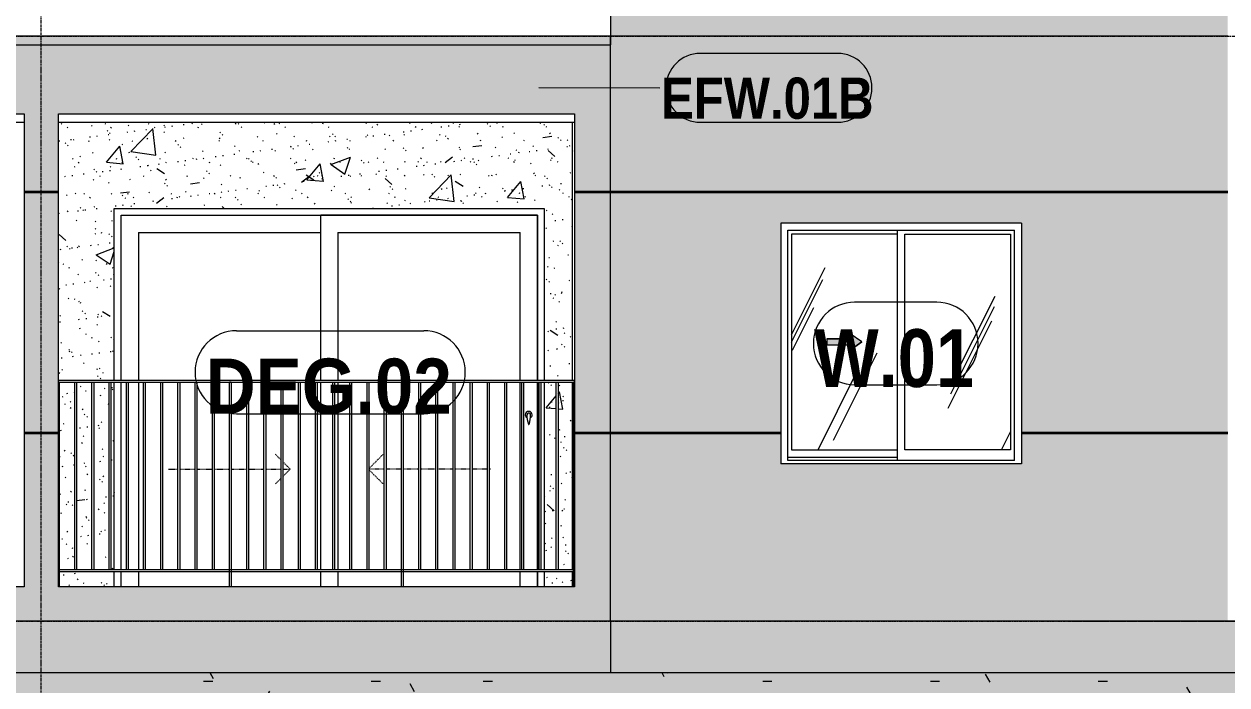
# Model space of a CAD drawing. Header units: millimetres. Extents: x -134153 to 99383, y -5233 to 35400.
# Drawn here: x -69253 to -62258, y 1830 to 5671 of the extents above; entities that cross this region are included whole.
import ezdxf

# ---------------------------------------------------------------- set-up
doc = ezdxf.new("R2010")
doc.units = ezdxf.units.MM
for name, pattern in [('1 NÉT CALL OUT', [6, 3, -3]), ('Centre', [31.75, 6.35, -4.7625, 15.875, -4.7625]), ('Dash', [6, 3, -3]), ('Dash 1_8_', [6.35, 3.175, -3.175]), ('Grid Line', [22.225, 12.7, -3.175, 3.175, -3.175])]:
    doc.linetypes.add(name, pattern=pattern)
for name, color, linetype, lineweight in [('0-1', 7, 'Continuous', 5), ('A-AREA', 32, 'Dash 1_8_', 9), ('A-DETL-GENF', 92, 'Continuous', 9), ('A-DETL-GENF-1', 92, '1 NÉT CALL OUT', 9), ('A-DOOR', 31, 'Continuous', 9), ('A-DOOR-FRAM', 31, 'Continuous', 9), ('A-DOOR-HDLN', 31, 'Dash', 9), ('A-DOOR-IDEN', 31, 'Continuous', 9), ('A-FLOR-HRAL', 11, 'Continuous', 9), ('A-FLOR-LEVL-2', 51, 'Centre', 9), ('A-GLAZ', 151, 'Continuous', 9), ('A-GLAZ-3', 7, '1 NÉT CALL OUT', 9), ('A-GLAZ-IDEN', 152, 'Continuous', 9), ('A-WALL', 113, 'Continuous', 9), ('A-WALL-IDEN', 211, 'Continuous', 9), ('A-WALL-PATT', 111, 'Continuous', 9), ('A-WALL-PATT-1', 9, 'Continuous', 9), ('A-WALL-PATT-2', 111, 'Continuous', 5), ('I-WALL-1', 7, 'Continuous', 9), ('S-BEAM-1', 7, 'Continuous', 9), ('S-GRID-1', 1, 'Grid Line', 9)]:
    doc.layers.add(name, color=color, linetype=linetype, lineweight=lineweight)
doc.styles.add('Arial_B', font='arialbd_0.ttf', dxfattribs={"width": 0.85, "height": 240})
doc.styles.add('Arial_B_1', font='arialbd_0.ttf', dxfattribs={"width": 0.85, "height": 336})
doc.styles.add('Arial_B_2', font='arialbd_0.ttf', dxfattribs={"width": 0.9, "height": 320})
pattern_1 = [(63.435, (-79954.8, 1311.3), (-0.002, 1625.6), [567.96, -3066.99]), (63.435, (-81580.4, 1311.3), (-0.002, 1625.6), [567.96, -3066.99]), (63.435, (-79176.65, 1625.35), (-0.002, 1625.6), [567.96, -3066.99]), (63.435, (-80802.25, 1625.35), (-0.002, 1625.6), [567.96, -3066.99]), (63.435, (-79294.4, 1514.5), (-0.002, 1625.6), [567.96, -3066.99]), (63.435, (-80920, 1514.5), (-0.002, 1625.6), [567.96, -3066.99]), (63.435, (-79414.5, 2149.4), (-0.002, 1625.6), [276.06, -3358.9]), (63.435, (-81040.1, 2149.4), (-0.002, 1625.6), [276.06, -3358.9]), (63.435, (-79493, 2051.15), (-0.002, 1625.6), [567.96, -3066.99]), (63.435, (-81118.6, 2051.15), (-0.002, 1625.6), [567.96, -3066.99]), (63.435, (-79479.15, 2121.7), (-0.002, 1625.6), [567.96, -3066.99]), (63.435, (-81104.76, 2121.7), (-0.002, 1625.6), [567.96, -3066.99]), (63.435, (-80135, 1812.2), (-0.002, 1625.6), [567.96, -3066.99]), (63.435, (-81760.6, 1812.2), (-0.002, 1625.6), [567.96, -3066.99]), (63.435, (-80121.15, 1895.35), (-0.002, 1625.6), [567.96, -3066.99]), (63.435, (-81746.75, 1895.35), (-0.002, 1625.6), [567.96, -3066.99]), (63.435, (-80117.4, 1955.3), (-0.002, 1625.6), [567.96, -3066.99]), (63.435, (-81743, 1955.3), (-0.002, 1625.6), [567.96, -3066.99])]

# ---------------------------------------------------------------- blocks, each defined once
blk = doc.blocks.new('NCV_TKTC_KET CAU_rvt-1-TKCS_MẶT ĐỨNG HƯỚNG BẮC')
at = {"layer": 'S-BEAM-1'}
for p, q in [((-69252.6, 5100), (-72252.6, 5100)), ((-66052.6, 5100), (-69052.6, 5100))]:
    blk.add_line(p, q, dxfattribs=at)
blk = doc.blocks.new('NCV_TKTC_TANG 1_rvt-1-TKCS_MẶT ĐỨNG HƯỚNG BẮC')
at = {"layer": 'A-WALL-PATT-1'}
h = blk.add_hatch(dxfattribs=at)
h.set_pattern_fill('FP_2', color=256, style=0, pattern_type=2)
h.set_pattern_definition([(50, (-81864.4, 1200), (1165.98, -102.01), [121.92, -1341.12]), (355, (-81864.4, 1200), (-225.554, 1222.76), [97.54, -1072.9]), (100.451, (-81767.3, 1191.5), (940.43, 1120.75), [103.62, -1139.78]), (46.184, (-81864.4, 1525.1), (1734.9, -269.07), [182.88, -2011.68]), (96.636, (-81719.9, 1502.7), (1519.38, 1583.54), [155.42, -1709.66]), (351.184, (-81864.4, 1525.1), (1519.4, 1583.52), [146.3, -1609.34]), (21, (-81701.9, 1443.8), (970.33, -654.5), [121.92, -1341.12]), (326, (-81701.9, 1443.8), (395.53, 1178.8), [97.54, -1072.9]), (71.451, (-81621, 1389.3), (1365.87, 524.296), [103.62, -1139.78]), (37.5, (-81864.44, 1200), (19.767, 541.153), [53.645, -1006.246, 53.645, -1035.507, -1076.96]), (37.5, (-81864.44, 1200), (19.767, 541.153), [-2149.043, 53.645, -1023.315]), (7.5, (-81864.44, 1200), (427.646, 641.156), [53.645, -567.334, 53.645, -981.862, -410.464]), (7.5, (-81864.44, 1200), (427.646, 641.156), [-1656.486, 53.645, -356.82]), (327.5, (-82226.95, 1200), (867.782, -36.665), [53.645, -352.755, 53.645, -1214.323, -1682.496]), (327.5, (-82226.95, 1200), (867.782, -36.665), [-1674.37, 53.645, -1628.85]), (317.5, (-82389.5, 1200), (948.028, 162.73), [53.645, -474.675, 53.645, -788.416, -1194.816]), (317.5, (-82389.5, 1200), (948.028, 162.73), [-1370.38, 53.645, -1141.17])])
h.paths.add_polyline_path([(-69047.6, 2400), (-68727.6, 2400), (-68727.6, 2490), (-69047.6, 2490), (-69047.6, 2400.6)])
h.paths.add_polyline_path([(-66062.6, 2400), (-66062.6, 2490), (-66227.6, 2490), (-66227.6, 2400), (-66073.1, 2400)])
h.paths.add_polyline_path([(-69009.1, 2500), (-68957.6, 2500), (-68957.6, 3590), (-69047.6, 3590), (-69047.6, 2500), (-69018, 2500)])
h.paths.add_polyline_path([(-68847.6, 2500), (-68757.6, 2500), (-68757.6, 3590), (-68847.6, 3590), (-68847.6, 3204.9)])
h.paths.add_polyline_path([(-68947.6, 2500), (-68857.6, 2500), (-68857.6, 3590), (-68947.6, 3590), (-68947.6, 2958.7)])
h.paths.add_polyline_path([(-66227.6, 2500), (-66157.6, 2500), (-66157.6, 3590), (-66227.6, 3590), (-66227.6, 2566.5)])
h.paths.add_polyline_path([(-68727.6, 2500), (-68727.6, 3590), (-68747.6, 3590), (-68747.6, 2500)])
h.paths.add_polyline_path([(-66099.2, 2500), (-66062.6, 2500), (-66062.6, 3590), (-66147.6, 3590), (-66147.6, 2500)])
h.paths.add_polyline_path([(-68865.9, 3600), (-68727.6, 3600), (-68727.6, 4600), (-66227.6, 4600), (-66227.6, 3600), (-66062.6, 3600), (-66062.6, 5100), (-69052.6, 5100), (-69052.6, 3600)])
h = blk.add_hatch(dxfattribs=at)
h.set_pattern_fill('FP_3', color=256, style=0, pattern_type=2)
h.set_pattern_definition([(37.5, (-81864.44, 1200), (-5.1206, 156.6122), [5.364, -118.181, 5.364, -132.812, -132.08]), (37.5, (-81864.44, 1200), (-5.1206, 156.6122), [-261.722, 5.364, -126.716]), (7.5, (-81864.44, 1200), (143.847, 229.3842), [5.364, -61.285, 5.364, -105.989, -42.672]), (7.5, (-81864.44, 1200), (143.847, 229.3842), [-178.003, 5.364, -37.308]), (327.5, (-81964.42, 1200), (253.1176, 0.4601), [5.364, -35.276, 5.364, -140.94, -191.008]), (327.5, (-81964.42, 1200), (253.1176, 0.4601), [-186.944, 5.364, -185.644]), (317.5, (-81964.42, 1200), (244.338, 71.3376), [5.364, -14.956, 5.364, -90.546, -109.728]), (317.5, (-81964.42, 1200), (244.338, 71.3376), [-116.23, 5.364, -104.364])])
h.paths.add_polyline_path([(-69047.6, 2400), (-68727.6, 2400), (-68727.6, 2490), (-69047.6, 2490), (-69047.6, 2400.6)])
h.paths.add_polyline_path([(-66062.6, 2400), (-66062.6, 2490), (-66227.6, 2490), (-66227.6, 2400), (-66073.1, 2400)])
h.paths.add_polyline_path([(-69009.1, 2500), (-68957.6, 2500), (-68957.6, 3590), (-69047.6, 3590), (-69047.6, 2500), (-69018, 2500)])
h.paths.add_polyline_path([(-68847.6, 2500), (-68757.6, 2500), (-68757.6, 3590), (-68847.6, 3590), (-68847.6, 3204.9)])
h.paths.add_polyline_path([(-68947.6, 2500), (-68857.6, 2500), (-68857.6, 3590), (-68947.6, 3590), (-68947.6, 2958.7)])
h.paths.add_polyline_path([(-66227.6, 2500), (-66157.6, 2500), (-66157.6, 3590), (-66227.6, 3590), (-66227.6, 2566.5)])
h.paths.add_polyline_path([(-68727.6, 2500), (-68727.6, 3590), (-68747.6, 3590), (-68747.6, 2500)])
h.paths.add_polyline_path([(-66099.2, 2500), (-66062.6, 2500), (-66062.6, 3590), (-66147.6, 3590), (-66147.6, 2500)])
h.paths.add_polyline_path([(-68865.9, 3600), (-68727.6, 3600), (-68727.6, 4600), (-66227.6, 4600), (-66227.6, 3600), (-66062.6, 3600), (-66062.6, 5100), (-69052.6, 5100), (-69052.6, 3600)])
at = {"layer": 'I-WALL-1'}
for p, q in [((-66062.6, 3600), (-66062.6, 5100)), ((-68727.6, 3600), (-68727.6, 4600)), ((-68727.6, 4600), (-66227.6, 4600)), ((-66227.6, 4600), (-66227.6, 3600)), ((-68727.6, 2500), (-68727.6, 3590)), ((-66227.6, 3590), (-66227.6, 2500)), ((-66062.6, 2500), (-66062.6, 3590)), ((-68727.6, 2400), (-68727.6, 2490)), ((-66227.6, 2490), (-66227.6, 2400)), ((-66062.6, 2400), (-66062.6, 2490))]:
    blk.add_line(p, q, dxfattribs=at)
blk = doc.blocks.new('1_FAMILY RVT - W01-WxH 1400x1400xmm-V3-TKCS_MẶT ĐỨNG HƯỚNG BẮC')
at = {"layer": 'A-DETL-GENF-1'}
blk.add_hatch(color=256, dxfattribs=at).paths.add_polyline_path([(-64448.1, 3776.5), (-64380.3, 3823.9), (-64448.1, 3871.4), (-64448.1, 3840.9), (-64583.5, 3840.9), (-64583.5, 3807), (-64448.1, 3807)])
at = {"layer": 'A-GLAZ'}
h = blk.add_hatch(dxfattribs=at)
h.set_pattern_fill('FP_1', color=256, style=0, pattern_type=2)
h.set_pattern_definition(pattern_1)
h.paths.add_polyline_path([(-64174.8, 3197), (-64174.8, 4450.9), (-64789.1, 4450.9), (-64789.1, 3197), (-64723.8, 3197)])
h.paths.add_polyline_path([(-64448.1, 3776.5), (-64448.1, 3807), (-64583.5, 3807), (-64583.5, 3840.9), (-64448.1, 3840.9), (-64448.1, 3871.4), (-64380.3, 3823.9), (-64404.5, 3807)])
h = blk.add_hatch(dxfattribs=at)
h.set_pattern_fill('FP_1', color=256, style=0, pattern_type=2)
h.set_pattern_definition(pattern_1)
h.paths.add_polyline_path([(-63516.1, 3197), (-63516.1, 4450.9), (-64130.3, 4450.9), (-64130.3, 3197)])
at = {"layer": 'A-DETL-GENF'}
for p, q in [((-64448.1, 3871.4), (-64448.1, 3840.9)), ((-64380.3, 3823.9), (-64448.1, 3871.4)), ((-64380.3, 3823.9), (-64448.1, 3871.4)), ((-64448.1, 3871.4), (-64448.1, 3840.9)), ((-64583.5, 3840.9), (-64583.5, 3807)), ((-64583.5, 3840.9), (-64448.1, 3840.9)), ((-64448.1, 3840.9), (-64583.5, 3840.9)), ((-64583.5, 3840.9), (-64583.5, 3807)), ((-64583.5, 3807), (-64448.1, 3807)), ((-64583.5, 3807), (-64448.1, 3807)), ((-64380.3, 3823.9), (-64448.1, 3776.5)), ((-64448.1, 3776.5), (-64380.3, 3823.9)), ((-64448.1, 3807), (-64448.1, 3776.5)), ((-64448.1, 3807), (-64448.1, 3776.5))]:
    blk.add_line(p, q, dxfattribs=at)
at = {"layer": 'A-GLAZ'}
for p, q in [((-63452.6, 4514.4), (-64852.6, 4514.4)), ((-64852.6, 4514.4), (-64852.6, 3114.4)), ((-63452.6, 4514.4), (-63452.6, 3114.4)), ((-64811.6, 4473.5), (-63493.5, 4473.5)), ((-64811.6, 3133.5), (-64811.6, 4473.5)), ((-64789.1, 4450.9), (-64789.1, 3197)), ((-64174.8, 4450.9), (-64789.1, 4450.9)), ((-64174.8, 4473.5), (-64174.8, 3133.5)), ((-64130.3, 3197), (-64130.3, 4450.9)), ((-64130.3, 4450.9), (-63516.1, 4450.9)), ((-63516.1, 4450.9), (-63516.1, 3197)), ((-63493.5, 3133.5), (-63493.5, 4473.5)), ((-64174.8, 3152.5), (-64811.6, 3152.5)), ((-64174.8, 3152.5), (-64811.6, 3152.5)), ((-64789.1, 3197), (-64174.8, 3197)), ((-63516.1, 3197), (-64130.3, 3197)), ((-63452.6, 3114.4), (-64852.6, 3114.4)), ((-63493.5, 3133.5), (-64811.6, 3133.5))]:
    blk.add_line(p, q, dxfattribs=at)
blk = doc.blocks.new('DEG_02-DEG_03 - DEG_02-2500x2400mm-CỬA ĐI 02 CÁNH TRƯỢT-V27-TKCS_MẶT ĐỨNG HƯỚNG BẮC')
at = {"layer": 'A-DOOR'}
for p, q in [((-88867.6, 4560), (-90127.6, 4560)), ((-90127.6, 3600), (-90127.6, 4560)), ((-88867.6, 4560), (-88867.6, 3600)), ((-91187.6, 4460), (-91187.6, 3600)), ((-91187.6, 4460), (-90127.6, 4460)), ((-90027.6, 4460), (-90027.6, 3600)), ((-90027.6, 4460), (-88967.6, 4460)), ((-88967.6, 3600), (-88967.6, 4460)), ((-91187.6, 3590), (-91187.6, 2500)), ((-90127.6, 2500), (-90127.6, 3590)), ((-90027.6, 3590), (-90027.6, 2500)), ((-88967.6, 2500), (-88967.6, 3590)), ((-88867.6, 3590), (-88867.6, 2500)), ((-91187.6, 2490), (-91187.6, 2400)), ((-90127.6, 2400), (-90127.6, 2490)), ((-90027.6, 2490), (-90027.6, 2400)), ((-88967.6, 2400), (-88967.6, 2490)), ((-88867.6, 2490), (-88867.6, 2400))]:
    blk.add_line(p, q, dxfattribs=at)
at = {"layer": 'A-DOOR', "flags": 128}
blk.add_lwpolyline([(-88916.1, 3408.7), (-88916.1, 3408.7), (-88916.1, 3408.7), (-88916.1, 3408.7), (-88916.1, 3408.7), (-88916.1, 3408.7), (-88916.1, 3408.7), (-88916.2, 3408.7), (-88916.2, 3408.7), (-88916.2, 3408.7), (-88916.2, 3408.7), (-88916.3, 3408.7), (-88916.3, 3408.7), (-88916.3, 3408.7), (-88916.4, 3408.7), (-88916.4, 3408.7), (-88916.4, 3408.7), (-88916.5, 3408.7), (-88916.5, 3408.7), (-88916.6, 3408.7), (-88916.6, 3408.7), (-88916.7, 3408.7), (-88916.7, 3408.7), (-88916.8, 3408.7), (-88916.8, 3408.7), (-88916.9, 3408.7), (-88916.9, 3408.7), (-88917, 3408.7), (-88917, 3408.7), (-88917.1, 3408.7), (-88917.1, 3408.7), (-88917.2, 3408.7), (-88917.3, 3408.7), (-88917.3, 3408.7), (-88917.4, 3408.7), (-88917.4, 3408.7), (-88917.5, 3408.7), (-88917.5, 3408.7), (-88917.6, 3408.7), (-88917.7, 3408.7), (-88917.7, 3408.7), (-88917.8, 3408.7), (-88917.8, 3408.7), (-88917.9, 3408.7), (-88918, 3408.7), (-88918, 3408.7), (-88918.1, 3408.7), (-88918.1, 3408.7), (-88918.2, 3408.7), (-88918.2, 3408.7), (-88918.3, 3408.7), (-88918.3, 3408.7), (-88918.4, 3408.7), (-88918.4, 3408.7), (-88918.5, 3408.7), (-88918.5, 3408.7), (-88918.6, 3408.7), (-88918.6, 3408.7), (-88918.7, 3408.7), (-88918.7, 3408.7), (-88918.7, 3408.7), (-88918.8, 3408.7), (-88918.8, 3408.7), (-88918.8, 3408.7), (-88918.9, 3408.7), (-88918.9, 3408.7), (-88918.9, 3408.7), (-88919, 3408.7), (-88919, 3408.7), (-88919, 3408.7), (-88919, 3408.7), (-88919, 3408.7), (-88919, 3408.7), (-88919, 3408.7), (-88919.1, 3408.7), (-88919.1, 3408.7)], dxfattribs=at)
at = {"layer": 'A-DOOR'}
for centre, radius, start, end in [((-88917.6, 3400), 20, 0, 180), ((-88917.6, 3400), 20, 180, 240), ((-88919.1, 3399.2), 9.45, 90, 180), ((-88763.8, 3399.2), 164.8, 180, 199.13397), ((-88916.1, 3399.2), 9.45, 0, 90), ((-89071.4, 3399.2), 164.8, 340.86603, 0), ((-88917.6, 3400), 20, 300, 0), ((-88917.2, 3346), 2.34, 199.13397, 261.03098), ((-88917.9, 3346), 2.34, 278.96902, 340.86603)]:
    blk.add_arc(centre, radius, start, end, dxfattribs=at)
at = {"layer": 'A-DOOR-FRAM'}
for p, q in [((-91287.6, 3600), (-91287.6, 4560)), ((-91287.6, 4560), (-88867.6, 4560)), ((-88867.6, 3600), (-88867.6, 4560)), ((-91287.6, 2500), (-91287.6, 3590)), ((-88867.6, 2500), (-88867.6, 3590)), ((-91287.6, 2400), (-91287.6, 2490)), ((-88867.6, 2400), (-88867.6, 2490))]:
    blk.add_line(p, q, dxfattribs=at)
at = {"layer": 'A-DOOR-HDLN'}
for p, q in [((-90357.6, 3137), (-90389.7, 3169.1)), ((-89847.6, 3087), (-89765.5, 3169.1)), ((-91014.8, 3084.2), (-90957.6, 3084.2)), ((-90947.6, 3084.2), (-90857.6, 3084.2)), ((-90847.6, 3084.2), (-90757.6, 3084.2)), ((-90747.6, 3084.2), (-90657.6, 3084.2)), ((-90647.6, 3084.2), (-90557.6, 3084.2)), ((-90547.6, 3084.2), (-90457.6, 3084.2)), ((-90447.6, 3084.2), (-90357.6, 3084.2)), ((-90304.8, 3084.2), (-90347.6, 3127)), ((-90304.8, 3084.2), (-90347.6, 3041.5)), ((-90347.6, 3084.2), (-90304.8, 3084.2)), ((-89757.6, 3084.2), (-89847.6, 3084.2)), ((-89847.6, 3081.5), (-89765.5, 2999.4)), ((-89657.6, 3084.2), (-89747.6, 3084.2)), ((-89557.6, 3084.2), (-89647.6, 3084.2)), ((-89457.6, 3084.2), (-89547.6, 3084.2)), ((-89357.6, 3084.2), (-89447.6, 3084.2)), ((-89257.6, 3084.2), (-89347.6, 3084.2)), ((-89157.6, 3084.2), (-89247.6, 3084.2)), ((-89140.3, 3084.2), (-89147.6, 3084.2)), ((-90357.6, 3031.5), (-90389.7, 2999.4))]:
    blk.add_line(p, q, dxfattribs=at)
blk = doc.blocks.new('Railing - 10mm-1251313-TKCS_MẶT ĐỨNG HƯỚNG BẮC')
at = {"layer": 'A-FLOR-HRAL'}
for p, q in [((-60830.064287, 5900), (-60830.064287, 6990)), ((-60820.064287, 6990), (-60820.064287, 5900))]:
    blk.add_line(p, q, dxfattribs=at)
blk = doc.blocks.new('Railing - 50 x 10mm-1251315-TKCS_MẶT ĐỨNG HƯỚNG BẮC')
at = {"layer": 'A-FLOR-HRAL'}
for p, q in [((-59897.564287, 6990), (-59907.564287, 6990)), ((-59907.564287, 5800), (-59907.564287, 6990)), ((-59897.564287, 6990), (-59897.564287, 5800))]:
    blk.add_line(p, q, dxfattribs=at)
blk = doc.blocks.new('Railing - 50 x 10mm-V60-TKCS_MẶT ĐỨNG HƯỚNG BẮC')
at = {"layer": 'A-FLOR-HRAL'}
for q in [(-69052.6, 3590), (-69047.6, 2399.7)]:
    blk.add_line((-69047.6, 3590), q, dxfattribs=at)
blk = doc.blocks.new('Railing - 50 x 10mm-V61-TKCS_MẶT ĐỨNG HƯỚNG BẮC')
at = {"layer": 'A-FLOR-HRAL'}
for p in [(-66052.635618, 3590), (-66057.564287, 2400)]:
    blk.add_line(p, (-66057.564287, 3590), dxfattribs=at)
blk = doc.blocks.new('Railing - Railing-1601271-TKCS_MẶT ĐỨNG HƯỚNG BẮC')
at = {"layer": 'A-FLOR-HRAL'}
for p, q in [((-69052.564287, 2500), (-66052.635618, 2500)), ((-69052.564287, 2490), (-66052.635618, 2490))]:
    blk.add_line(p, q, dxfattribs=at)
for name, p in [('Railing - 50 x 10mm-V60-TKCS_MẶT ĐỨNG HƯỚNG BẮC', (0, 0)), ('Railing - 10mm-1251313-TKCS_MẶT ĐỨNG HƯỚNG BẮC', (-8127.5, -3400)), ('Railing - 10mm-1251313-TKCS_MẶT ĐỨNG HƯỚNG BẮC', (-8027.5, -3400)), ('Railing - 10mm-1251313-TKCS_MẶT ĐỨNG HƯỚNG BẮC', (-7927.5, -3400)), ('Railing - 10mm-1251313-TKCS_MẶT ĐỨNG HƯỚNG BẮC', (-7827.5, -3400)), ('Railing - 10mm-1251313-TKCS_MẶT ĐỨNG HƯỚNG BẮC', (-7727.5, -3400)), ('Railing - 10mm-1251313-TKCS_MẶT ĐỨNG HƯỚNG BẮC', (-7627.5, -3400)), ('Railing - 10mm-1251313-TKCS_MẶT ĐỨNG HƯỚNG BẮC', (-7527.5, -3400)), ('Railing - 10mm-1251313-TKCS_MẶT ĐỨNG HƯỚNG BẮC', (-7427.5, -3400)), ('Railing - 10mm-1251313-TKCS_MẶT ĐỨNG HƯỚNG BẮC', (-7327.5, -3400)), ('Railing - 50 x 10mm-1251315-TKCS_MẶT ĐỨNG HƯỚNG BẮC', (-8150, -3400)), ('Railing - 10mm-1251313-TKCS_MẶT ĐỨNG HƯỚNG BẮC', (-7127.5, -3400)), ('Railing - 10mm-1251313-TKCS_MẶT ĐỨNG HƯỚNG BẮC', (-7027.5, -3400)), ('Railing - 10mm-1251313-TKCS_MẶT ĐỨNG HƯỚNG BẮC', (-6927.5, -3400)), ('Railing - 10mm-1251313-TKCS_MẶT ĐỨNG HƯỚNG BẮC', (-6827.5, -3400)), ('Railing - 10mm-1251313-TKCS_MẶT ĐỨNG HƯỚNG BẮC', (-6727.5, -3400)), ('Railing - 10mm-1251313-TKCS_MẶT ĐỨNG HƯỚNG BẮC', (-6627.5, -3400)), ('Railing - 10mm-1251313-TKCS_MẶT ĐỨNG HƯỚNG BẮC', (-6527.5, -3400)), ('Railing - 10mm-1251313-TKCS_MẶT ĐỨNG HƯỚNG BẮC', (-6427.5, -3400)), ('Railing - 10mm-1251313-TKCS_MẶT ĐỨNG HƯỚNG BẮC', (-6327.5, -3400)), ('Railing - 50 x 10mm-1251315-TKCS_MẶT ĐỨNG HƯỚNG BẮC', (-7150, -3400)), ('Railing - 10mm-1251313-TKCS_MẶT ĐỨNG HƯỚNG BẮC', (-6127.5, -3400)), ('Railing - 10mm-1251313-TKCS_MẶT ĐỨNG HƯỚNG BẮC', (-6027.5, -3400)), ('Railing - 10mm-1251313-TKCS_MẶT ĐỨNG HƯỚNG BẮC', (-5927.5, -3400)), ('Railing - 10mm-1251313-TKCS_MẶT ĐỨNG HƯỚNG BẮC', (-5827.5, -3400)), ('Railing - 10mm-1251313-TKCS_MẶT ĐỨNG HƯỚNG BẮC', (-5727.5, -3400)), ('Railing - 10mm-1251313-TKCS_MẶT ĐỨNG HƯỚNG BẮC', (-5627.5, -3400)), ('Railing - 10mm-1251313-TKCS_MẶT ĐỨNG HƯỚNG BẮC', (-5527.5, -3400)), ('Railing - 10mm-1251313-TKCS_MẶT ĐỨNG HƯỚNG BẮC', (-5427.5, -3400)), ('Railing - 10mm-1251313-TKCS_MẶT ĐỨNG HƯỚNG BẮC', (-5327.5, -3400)), ('Railing - 50 x 10mm-V61-TKCS_MẶT ĐỨNG HƯỚNG BẮC', (0, 0))]:
    blk.add_blockref(name, p)
blk = doc.blocks.new('Top Rail Type - Top Rail_Internal_-1601274-TKCS_MẶT ĐỨNG HƯỚNG BẮC')
at = {"layer": 'A-FLOR-HRAL'}
for p, q in [((-66052.635618, 3600), (-69052.564287, 3600)), ((-69052.564287, 3590), (-66052.635618, 3590))]:
    blk.add_line(p, q, dxfattribs=at)
blk = doc.blocks.new('STN_Door Tag - STN_Door Tag-1788670-TKCS_MẶT ĐỨNG HƯỚNG BẮC')
at = {"layer": 'A-DOOR-IDEN'}
for p, q in [((-102166.7, 10689.1), (-101078.6, 10689.1)), ((-102166.7, 10206.1), (-101078.6, 10206.1))]:
    blk.add_line(p, q, dxfattribs=at)
for centre, start, end in [((-102166.7, 10447.6), 90, 270), ((-101078.6, 10447.6), 270, 90)]:
    blk.add_arc(centre, 241.5, start, end, dxfattribs=at)
blk = doc.blocks.new('SSA-WINDOW TAG - 10-2062020-TKCS_MẶT ĐỨNG HƯỚNG BẮC')
at = {"layer": 'A-GLAZ-IDEN'}
for p, q in [((-121345.064287, 10854.4), (-121822.564287, 10854.4)), ((-121822.564287, 10374.4), (-121345.064287, 10374.4))]:
    blk.add_line(p, q, dxfattribs=at)
for centre, start, end in [((-121822.564287, 10614.4), 90, 270), ((-121345.064287, 10614.4), 270, 90)]:
    blk.add_arc(centre, 240, start, end, dxfattribs=at)
blk = doc.blocks.new('CTL_WALL TAG NO MARK - 10-2062273-TKCS_MẶT ĐỨNG HƯỚNG BẮC')
at = {"layer": 'A-WALL-IDEN'}
for p, q in [((-129343.7, 30329.8), (-130141.2, 30329.8)), ((-130141.2, 29929.8), (-129343.7, 29929.8))]:
    blk.add_line(p, q, dxfattribs=at)
for centre, start, end in [((-130141.2, 30129.8), 90, 270), ((-129343.7, 30129.8), 270, 90)]:
    blk.add_arc(centre, 200, start, end, dxfattribs=at)

msp = doc.modelspace()

# ---------------------------------------------------------------- hatches: boundary and pattern name
at = {"layer": 'A-WALL-PATT'}
h = msp.add_hatch(dxfattribs=at)
h.set_pattern_fill('FP_12', color=256, style=0, pattern_type=2)
h.set_pattern_definition([(0, (-81864.44, 1200), (1300.48, 325.12), [53.645, -921.715, 53.645, -6123.635]), (0, (-81864.44, 1200), (1300.48, 325.12), [-1029.005, -921.715, 53.645, -1897.075, -3251.2]), (0, (-81864.44, 1200), (1300.48, 325.12), [-3901.44, 53.645, -921.715, 53.645, -2222.195]), (0, (-81864.44, 1200), (1300.48, 325.12), [-4930.445, -596.595, 53.645, -1571.955]), (120, (-81376.76, 1362.56), (-931.802, 963.6887), [53.645, -921.715, -6177.28]), (120, (-81376.76, 1362.56), (-931.802, 963.6887), [-975.36, 53.645, -921.715, -5201.92]), (120, (-81376.76, 1362.56), (-931.802, 963.6887), [-1950.72, 53.645, -1897.075, -3251.2]), (120, (-81376.76, 1362.56), (-931.802, 963.6887), [-3901.44, 53.645, -921.715, -2275.84]), (120, (-81376.76, 1362.56), (-931.802, 963.6887), [-4876.8, 53.645, -596.595, -1625.6]), (120, (-81376.76, 1362.56), (-931.802, 963.6887), [-5527.04, 53.645, -1571.955]), (240, (-81214.2, 2012.8), (-368.678, -1288.8087), [53.645, -921.715, -6177.28]), (240, (-81214.2, 2012.8), (-368.678, -1288.8087), [-975.36, 53.645, -921.715, -5201.92]), (240, (-81214.2, 2012.8), (-368.678, -1288.8087), [-1950.72, 53.645, -1897.075, -3251.2]), (240, (-81214.2, 2012.8), (-368.678, -1288.8087), [-3901.44, 53.645, -921.715, -2275.84]), (240, (-81214.2, 2012.8), (-368.678, -1288.8087), [-4876.8, 53.645, -596.595, -1625.6]), (240, (-81214.2, 2012.8), (-368.678, -1288.8087), [-5527.04, 53.645, -1571.955])])
h.paths.add_polyline_path([(-66310.4, 1600), (-59162.5, 1600), (-59162.5, 1900), (-75927.6, 1900), (-75927.6, 1600), (-67897, 1600)])
h = msp.add_hatch(dxfattribs=at)
h.set_pattern_fill('FP_17', color=256, style=0, pattern_type=2)
h.set_pattern_definition([(349.695, (-55213.59, 869.39), (3657.59817, -609.61005), [68.155, -6747.38]), (0, (-55146.53, 857.2), (609.6, 609.6), [67.056, -542.544]), (18.435, (-55079.48, 857.2), (1219.1992, 609.6016), [57.832, -1869.893]), (172.875, (-55024.61, 875.49), (4267.1994, -609.59911), [49.148, -4865.604]), (174.806, (-55073.38, 881.584), (6096.00395, -609.55472), [67.333, -6665.92]), (194.036, (-55140.44, 887.68), (-1828.8022, -609.5924), [75.403, -2438.042]), (9.462, (-55164.82, 869.39), (3048.00504, 609.5835), [37.081, -3670.971]), (353.66, (-55128.244, 875.49), (-4876.8008, 609.58348), [55.202, -5464.96]), (185.711, (-55073.38, 869.39), (-5486.39511, -609.63944), [61.264, -6065.139]), (168.69, (-55134.34, 863.3), (2438.4, -609.6026), [31.084, -3077.279]), (354.806, (-55268.45, 863.296), (-6096.00395, 609.55472), [67.333, -6665.92]), (348.69, (-55201.4, 857.2), (-2438.4, 609.6026), [62.167, -3046.194]), (0, (-55140.44, 845), (609.6, 609.6), [73.152, -536.448]), (20.556, (-55067.284, 845.01), (3048.0001, 1219.19697), [52.084, -5156.34]), (3.814, (-55018.516, 863.296), (8534.401155, 609.58889), [91.643, -9072.654]), (354.806, (-54927.076, 869.39), (-6096.00395, 609.55472), [67.333, -6665.92]), (0, (-54860, 863.3), (609.6, 609.6), [67.056, -542.544]), (5.194, (-55402.564, 863.296), (6096.00395, 609.55472), [67.333, -6665.92]), (354.806, (-55335.51, 869.39), (-6096.00395, 609.55472), [67.333, -6665.92]), (0, (-55402.56, 875.5), (609.6, 609.6), [36.576, -573.024]), (5.194, (-55365.99, 875.49), (6096.00395, 609.55472), [67.333, -6665.92]), (0, (-55298.93, 881.6), (609.6, 609.6), [60.96, -548.64]), (10.305, (-55237.97, 881.584), (-3657.59817, -609.61005), [68.155, -6747.38]), (5.194, (-55170.916, 893.776), (6096.00395, 609.55472), [67.333, -6665.92]), (354.806, (-55103.86, 899.87), (-6096.00395, 609.55472), [67.333, -6665.92]), (354.806, (-55036.804, 893.776), (-6096.00395, 609.55472), [67.333, -6665.92]), (351.87, (-54969.75, 887.68), (-3657.60043, 609.5929), [86.21, -4224.312]), (0, (-54884.4, 875.5), (609.6, 609.6), [91.44, -518.16]), (347.471, (-54908.79, 509.73), (3047.99888, -609.61085), [56.202, -5564.033]), (354.289, (-54853.924, 497.536), (-5486.39511, 609.63944), [61.264, -6065.139]), (8.13, (-54908.79, 509.73), (3657.60043, 609.5929), [43.105, -4267.418]), (9.462, (-54866.12, 515.82), (3048.00504, 609.5835), [74.161, -3633.892]), (0, (-55402.56, 528), (609.6, 609.6), [73.152, -536.448]), (350.538, (-55329.41, 528.02), (-3048.00504, 609.5835), [37.081, -3670.971]), (201.801, (-55292.84, 521.92), (1828.80447, 609.58684), [32.828, -3249.968]), (192.995, (-55323.316, 509.73), (5486.39314, 1219.23746), [81.331, -8051.747]), (352.875, (-54841.73, 509.73), (-4267.1994, 609.59911), [49.148, -4865.604]), (7.125, (-54841.73, 509.73), (4267.1994, 609.59911), [49.148, -4865.604]), (0, (-55402.56, 515.8), (609.6, 609.6), [48.768, -560.832]), (194.036, (-55353.8, 515.82), (-1828.8022, -609.5924), [50.269, -2463.177]), (356.633, (-55268.452, 534.112), (-9753.59439, 609.691875), [103.811, -10277.302]), (357.709, (-55164.82, 528.016), (-14630.396648, 609.69909), [152.522, -15099.665]), (3.18, (-55012.42, 521.92), (10363.19831, 609.63121), [109.897, -10879.823]), (9.462, (-54902.69, 528.02), (3048.00504, 609.5835), [111.242, -3596.81]), (10.305, (-55402.564, 473.15), (-3657.59817, -609.61005), [68.155, -6747.38]), (15.945, (-55335.51, 485.34), (-2438.40422, -609.58315), [88.759, -4349.196]), (0, (-55250.16, 509.7), (609.6, 609.6), [79.248, -530.352]), (351.87, (-55170.92, 509.73), (-3657.60043, 609.5929), [86.21, -4224.312]), (3.576, (-55085.572, 497.536), (9144.002965, 609.546796), [97.726, -9674.906]), (351.254, (-54988.036, 503.63), (4267.20096, -609.58783), [80.18, -7937.856]), (345.964, (-54908.79, 491.44), (-1828.8022, 609.5924), [75.403, -2438.042]), (0, (-54835.64, 473.15), (609.6, 609.6), [42.672, -566.928]), (174.806, (-55268.45, 534.11), (6096.00395, -609.55472), [134.665, -6598.587]), (355.236, (-55402.564, 570.69), (-6705.59647, 609.64143), [146.811, -7193.745]), (0, (-55256.26, 558.5), (609.6, 609.6), [140.208, -469.392]), (4.086, (-55116.05, 558.496), (7924.79503, 609.65274), [171.123, -8385.02]), (0, (-54945.36, 570.7), (609.6, 609.6), [152.4, -457.2]), (7.125, (-55402.564, 442.67), (4267.1994, 609.59911), [147.443, -4767.311]), (6.34, (-55256.26, 460.96), (4876.8008, 609.58348), [110.403, -5409.758]), (357.51, (-55146.532, 473.152), (-13411.196973, 609.70439), [140.34, -13893.706]), (353.48, (-55006.324, 467.056), (-15849.59217, 1828.855172), [214.749, -21260.135]), (3.013, (-55402.564, 838.912), (10972.79715, 609.6408), [115.984, -11482.446]), (351.87, (-55286.74, 845.01), (-3657.60043, 609.5929), [129.316, -4181.208]), (357.614, (-55158.724, 826.72), (-14020.799432, 609.613717), [146.431, -14496.664]), (10.62, (-55012.42, 820.624), (-6705.592456, -1219.239726), [99.236, -9824.334]), (0, (-54914.9, 838.9), (609.6, 609.6), [121.92, -487.68]), (356.82, (-55402.564, 912.064), (-10363.19831, 609.63121), [109.897, -10879.823]), (6.009, (-55292.836, 905.968), (-6095.99899, -609.599175), [116.464, -11529.929]), (6.71, (-55177.012, 918.16), (-5486.397345, -609.61573), [104.346, -10330.325]), (354.289, (-55073.38, 930.35), (-5486.39511, 609.63944), [122.528, -6003.877]), (347.905, (-54951.46, 918.16), (-5486.39487, 1219.22295), [87.281, -8640.862]), (9.462, (-54866.12, 899.87), (3048.00504, 609.5835), [74.161, -3633.892]), (3.814, (-55402.564, 796.24), (8534.401155, 609.58889), [91.643, -9072.654]), (347.196, (-55311.124, 802.336), (-7924.80896, 1828.76326), [137.532, -13615.67]), (0, (-55177, 771.86), (609.6, 609.6), [152.4, -457.2]), (5.44, (-55024.612, 771.856), (-6705.60249, -609.560852), [128.595, -12730.932]), (6.71, (-54896.596, 784.048), (-5486.397345, -609.61573), [104.346, -10330.325]), (0, (-55402.56, 954.74), (609.6, 609.6), [103.632, -505.968]), (8.13, (-55298.93, 954.74), (3657.60043, 609.5929), [172.421, -4138.102]), (357.614, (-55128.244, 979.12), (-14020.799432, 609.613717), [146.431, -14496.664]), (354.472, (-54981.94, 973.024), (12801.591011, -1219.302898), [189.859, -18796.025]), (6.843, (-55402.564, 400), (-10363.195037, -1219.241277), [153.494, -15195.842]), (0, (-55250.16, 418.3), (609.6, 609.6), [170.688, -438.912]), (356.348, (-55079.476, 418.288), (-18897.604963, 1219.1266646), [287.095, -28422.422]), (0, (-55402.56, 613.36), (609.6, 609.6), [146.304, -463.296]), (4.764, (-55256.26, 613.36), (6705.59647, 609.64143), [146.811, -7193.745]), (358.152, (-55109.956, 625.552), (-18287.996238, 609.724117), [189.074, -18718.355]), (357.274, (-54920.98, 619.456), (-12192.004244, 609.534153), [128.161, -12687.945]), (354.806, (-55402.564, 710.896), (-6096.00395, 609.55472), [134.665, -6598.587]), (0, (-55268.45, 698.7), (609.6, 609.6), [195.072, -414.528]), (1.909, (-55073.38, 698.704), (17678.401049, 609.553228), [182.982, -18115.176]), (3.576, (-54890.5, 704.8), (9144.002965, 609.546796), [97.726, -9674.906])])
h.paths.add_polyline_path([(-66310.4, 1600), (-59162.5, 1600), (-59162.5, 1900), (-75927.6, 1900), (-75927.6, 1600), (-67897, 1600)])
at = {"layer": 'A-WALL-PATT-2'}
h = msp.add_hatch(color=256, dxfattribs=at)
h.paths.add_polyline_path([(-64723.8, 5600), (-62252.6, 5600), (-62252.6, 8350), (-62257.6, 8350), (-62257.6, 8950), (-65842.6, 8950), (-65842.6, 5600), (-65718.7, 5600)])
h.paths.add_polyline_path([(-64811.6, 6514.4), (-64852.6, 6514.4), (-64852.6, 7914.4), (-63452.6, 7914.4), (-63452.6, 6514.4), (-64723.8, 6514.4)])
h = msp.add_hatch(color=256, dxfattribs=at)
h.paths.add_polyline_path([(-72462.6, 2200), (-65842.6, 2200), (-65842.6, 3290), (-66052.6, 3290), (-66052.6, 2400), (-69052.6, 2400), (-69052.6, 3290), (-69252.6, 3290), (-69252.6, 2400), (-72252.6, 2400), (-72252.6, 3290), (-72462.6, 3290), (-72462.6, 3204.9)])
h.paths.add_polyline_path([(-69052.6, 3300), (-69052.6, 4690), (-69252.6, 4690), (-69252.6, 3300)])
h.paths.add_polyline_path([(-65842.6, 3300), (-65842.6, 4690), (-66052.6, 4690), (-66052.6, 3300)])
h.paths.add_polyline_path([(-72462.6, 3300), (-72252.6, 3300), (-72252.6, 4690), (-72462.6, 4690), (-72462.6, 3756.9)])
h.paths.add_polyline_path([(-72252.6, 4700), (-72252.6, 5150), (-69252.6, 5150), (-69252.6, 4700), (-69052.6, 4700), (-69052.6, 5150), (-66052.6, 5150), (-66052.6, 4700), (-65842.6, 4700), (-65842.6, 5600), (-72462.6, 5600), (-72462.6, 4700)])
h = msp.add_hatch(color=256, dxfattribs=at)
h.paths.add_polyline_path([(-65842.6, 2200), (-62252.6, 2200), (-62252.6, 3290), (-63452.6, 3290), (-63452.6, 3114.4), (-64852.6, 3114.4), (-64852.6, 3290), (-65842.6, 3289.3), (-65842.6, 2400)])
h.paths.add_polyline_path([(-62252.6, 3300), (-62252.6, 4690), (-65842.6, 4689.3), (-65842.6, 3300), (-64852.6, 3300), (-64852.6, 4514.4), (-63452.6, 4514.4), (-63452.6, 3300), (-63137.3, 3300)])
h.paths.add_polyline_path([(-62252.6, 4700), (-62252.6, 5600), (-65842.6, 5600), (-65842.6, 4700), (-63137.3, 4700)])
for points in [[(-69052.6, 4690), (-69052.6, 4700), (-69252.6, 4700), (-69252.6, 4690)], [(-65842.6, 4690), (-65842.6, 4700), (-66052.6, 4700), (-66052.6, 4690)], [(-62252.6, 4690), (-62252.6, 4700), (-65842.6, 4700), (-65842.6, 4690), (-63137.3, 4690)], [(-69052.6, 3290), (-69052.6, 3300), (-69252.6, 3300), (-69252.6, 3290)], [(-65842.6, 3290), (-65842.6, 3300), (-66052.6, 3300), (-66052.6, 3290)], [(-64852.6, 3290), (-64852.6, 3300), (-65842.6, 3300), (-65842.6, 3290)], [(-63137.3, 3290), (-62252.6, 3290), (-62252.6, 3300), (-63452.6, 3300), (-63452.6, 3290)], [(-72462.6, 1900), (-65852.6, 1900), (-65852.6, 2200), (-72462.6, 2200), (-72462.6, 2101)], [(-65842.6, 1900), (-65842.6, 2200), (-65852.6, 2200), (-65852.6, 1900)], [(-65842.6, 1900), (-61137.5, 1900), (-61137.5, 2200), (-65842.6, 2200), (-65842.6, 1998.9)]]:
    msp.add_hatch(color=256, dxfattribs=at).paths.add_polyline_path(points)

# ---------------------------------------------------------------- linework, layer by layer
at = {"layer": 'A-AREA'}
msp.add_line((-63152.6, 2200), (-60152.6, 2200), dxfattribs=at)
at = {"layer": 'A-FLOR-LEVL-2'}
for p, q in [((-134152.6, 5600), (-25724.3, 5600)), ((-134152.6, 2200), (-25724.3, 2200))]:
    msp.add_line(p, q, dxfattribs=at)
at = {"layer": 'A-WALL'}
for p, q in [((-65842.6, 22550), (-65842.6, 5550)), ((-62252.6, 5600), (-72462.6, 5600)), ((-65842.6, 2200), (-65842.6, 5600)), ((-72462.6, 5550), (-65842.6, 5550)), ((-72252.6, 5150), (-69252.6, 5150)), ((-69252.6, 5150), (-69252.6, 2400)), ((-69052.6, 5150), (-66052.6, 5150)), ((-69052.6, 2400), (-69052.6, 5150)), ((-66052.6, 5150), (-66052.6, 2400)), ((-69252.6, 4700), (-69052.6, 4700)), ((-69052.6, 4690), (-69252.6, 4690)), ((-66052.6, 4700), (-62252.6, 4700)), ((-62252.6, 4690), (-66052.6, 4690)), ((-69252.6, 3300), (-69052.6, 3300)), ((-69052.6, 3290), (-69252.6, 3290)), ((-66052.6, 3300), (-64852.6, 3300)), ((-64852.6, 3290), (-66052.6, 3290)), ((-63452.6, 3300), (-62252.6, 3300)), ((-62252.6, 3290), (-63452.6, 3290)), ((-69252.6, 2400), (-72252.6, 2400)), ((-66052.6, 2400), (-69052.6, 2400)), ((-45942.6, 2200), (-77167.6, 2200)), ((-65842.6, 2200), (-65842.6, 1900)), ((-59162.5, 1900), (-75937.6, 1900))]:
    msp.add_line(p, q, dxfattribs=at)
at = {"layer": 'A-WALL-IDEN'}
msp.add_line((-66258.1, 5302.2), (-65555.9, 5300.6), dxfattribs=at)
at = {"layer": 'S-GRID-1'}
msp.add_line((-69152.6, 207.3), (-69152.6, 30285.9), dxfattribs=at)

# ---------------------------------------------------------------- block references
at = {"layer": '0-1'}
for name in ['NCV_TKTC_KET CAU_rvt-1-TKCS_MẶT ĐỨNG HƯỚNG BẮC', 'NCV_TKTC_TANG 1_rvt-1-TKCS_MẶT ĐỨNG HƯỚNG BẮC']:
    msp.add_blockref(name, (0, 0), dxfattribs=at)
at = {"layer": 'A-DOOR'}
msp.add_blockref('DEG_02-DEG_03 - DEG_02-2500x2400mm-CỬA ĐI 02 CÁNH TRƯỢT-V27-TKCS_MẶT ĐỨNG HƯỚNG BẮC', (22600, 0), dxfattribs=at)
at = {"layer": 'A-DOOR-IDEN'}
msp.add_blockref('STN_Door Tag - STN_Door Tag-1788670-TKCS_MẶT ĐỨNG HƯỚNG BẮC', (34150, -6800), dxfattribs=at)
at = {"layer": 'A-FLOR-HRAL'}
for name in ['Top Rail Type - Top Rail_Internal_-1601274-TKCS_MẶT ĐỨNG HƯỚNG BẮC', 'Railing - Railing-1601271-TKCS_MẶT ĐỨNG HƯỚNG BẮC']:
    msp.add_blockref(name, (0, 0), dxfattribs=at)
at = {"layer": 'A-GLAZ-3'}
msp.add_blockref('1_FAMILY RVT - W01-WxH 1400x1400xmm-V3-TKCS_MẶT ĐỨNG HƯỚNG BẮC', (0, 0), dxfattribs=at)
at = {"layer": 'A-GLAZ-IDEN'}
msp.add_blockref('SSA-WINDOW TAG - 10-2062020-TKCS_MẶT ĐỨNG HƯỚNG BẮC', (57400, -6800), dxfattribs=at)
at = {"layer": 'A-WALL-IDEN'}
msp.add_blockref('CTL_WALL TAG NO MARK - 10-2062273-TKCS_MẶT ĐỨNG HƯỚNG BẮC', (64821.4, -24829.2), dxfattribs=at)

# ---------------------------------------------------------------- texts
at = {"layer": 'A-DOOR-IDEN', "insert": (-67480.8, 3564.6), "char_height": 320, "width": 1467.36, "attachment_point": 5, "line_spacing_factor": 0.936439, "style": 'Arial_B_2'}
msp.add_mtext('\\pt7.2,14.4,21.6,28.8,36,43.2,50.4,57.6,64.8,72,79.2,86.4,93.6,100.8,108,115.2,122.4,129.6,136.8,144,151.2,158.4,165.6,172.8,180,187.2,194.4,201.6,208.8,216,223.2,230.4;DEG.02', dxfattribs=at)
at = {"layer": 'A-GLAZ-IDEN', "insert": (-64193.8, 3727.1), "char_height": 336, "width": 962.88, "attachment_point": 5, "line_spacing_factor": 0.936439, "style": 'Arial_B_1'}
msp.add_mtext('\\pt6.80064,13.60128,20.39856,27.1992,33.99984,40.80048,47.60112,54.3984,61.19904,67.99968,74.80032,81.60096,88.4016,95.19888,101.99952,108.80016,115.6008,122.40144,129.19872,135.99936,142.8,149.60064,156.40128,163.19856,169.9992,176.79984,183.60048,190.40112,197.1984,203.99904,210.79968,217.60032;W.01', dxfattribs=at)
at = {"layer": 'A-WALL-IDEN', "insert": (-64930.3, 5238.7), "char_height": 240, "width": 1259.36, "attachment_point": 5, "line_spacing_factor": 0.936439, "style": 'Arial_B'}
msp.add_mtext('\\pt6.7992,13.6008,20.4,27.1992,34.0008,40.8,47.5992,54.4008,61.2,67.9992,74.8008,81.6,88.3992,95.2008,102,108.7992,115.6008,122.4,129.1992,136.0008,142.8,149.5992,156.4008,163.2,169.9992,176.8008,183.6,190.3992,197.2008,204,210.7992,217.6008;EFW.01B', dxfattribs=at)

doc.saveas('drawing.dxf')
